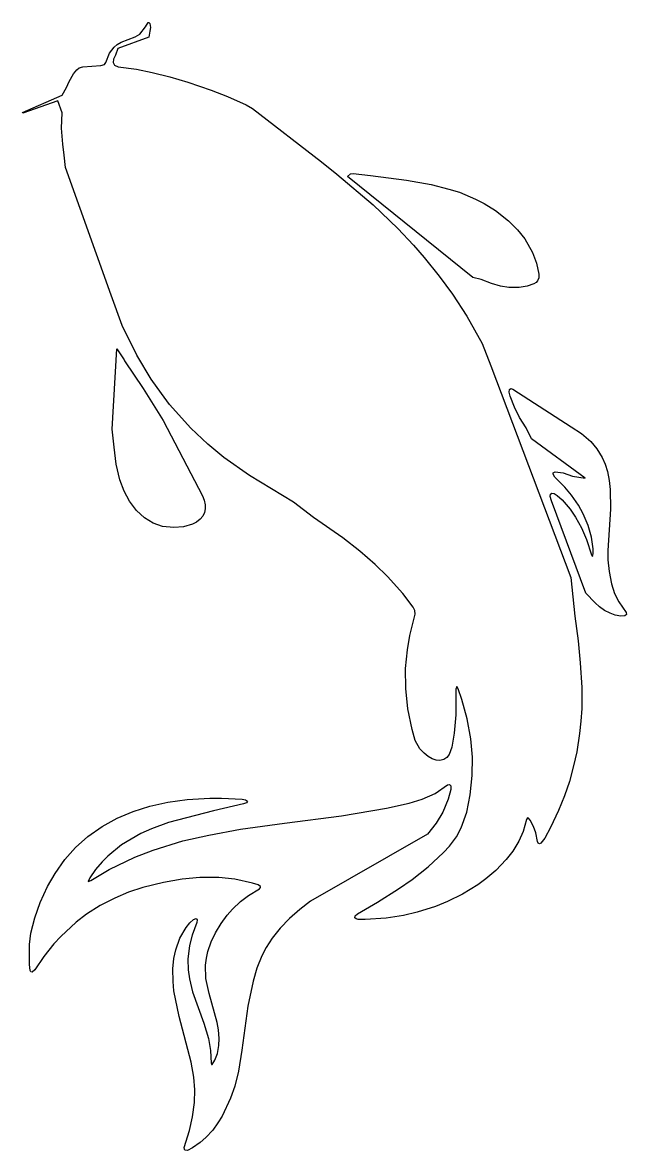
# Model space of a CAD drawing. Header units: inches. Extents: x 3.6 to 40, y 3 to 71.
import ezdxf

# ---------------------------------------------------------------- set-up
doc = ezdxf.new("R2010")
doc.units = ezdxf.units.IN
doc.header["$MEASUREMENT"] = 0
doc.layers.add('CUT', color=1, linetype='Continuous')

msp = doc.modelspace()

# ---------------------------------------------------------------- linework, layer by layer
at = {"layer": 'CUT'}
for points in [[(26.833, 29.621), (26.705, 30.847), (26.69, 32.057), (26.808, 33.172), (26.963, 34.048), (27.281, 35.339), (27.254, 35.556), (27.15, 35.759), (26.531, 36.568), (25.602, 37.606), (24.873, 38.326), (23.951, 39.14), (22.91, 39.938), (21.16, 41.154), (19.956, 42.077), (17.305, 43.698), (15.76, 44.779), (14.781, 45.589), (13.769, 46.547), (12.485, 47.98), (11.988, 48.631), (11.382, 49.507), (10.514, 50.943), (9.628, 52.733), (8.957, 54.57), (6.223, 62.262), (6.137, 62.995), (6.044, 63.67), (5.982, 64.635), (6.022, 65.556), (5.742, 66.273), (3.646, 65.531), (3.628, 65.577), (6.009, 66.617), (6.272, 67.075), (6.425, 67.451), (6.689, 67.911), (6.89, 68.155), (7.046, 68.262), (7.262, 68.332), (8.333, 68.41), (8.556, 68.477), (8.651, 68.595), (8.87, 69.164), (9.135, 69.518), (9.321, 69.671), (9.565, 69.815), (10.4, 70.145), (10.681, 70.302), (11.028, 70.746), (11.185, 71), (11.233, 70.999), (11.289, 70.934), (11.327, 70.706), (11.283, 70.484), (11.228, 70.121), (9.371, 69.443), (9.222, 69.039), (9.105, 68.795), (9.087, 68.584), (9.174, 68.424), (9.394, 68.336), (10.497, 68.18), (11.432, 67.995), (12.494, 67.727), (13.587, 67.408), (14.981, 66.931), (15.969, 66.54), (17.088, 66.031), (17.484, 65.819), (21.627, 62.607), (22.551, 61.863), (24.742, 60.009), (26.222, 58.592), (27.179, 57.579), (27.823, 56.837), (28.722, 55.72), (29.526, 54.634), (30.396, 53.296), (31.309, 51.658), (31.839, 50.296), (36.654, 37.54), (36.885, 35.221), (37.093, 33.722), (37.223, 32.402), (37.308, 30.912), (37.305, 29.646), (37.257, 28.888), (37.18, 28.133), (37.006, 27.04), (36.814, 26.179), (36.562, 25.24), (36.277, 24.387), (35.91, 23.486), (35.433, 22.463), (35.079, 21.819), (34.85, 21.534), (34.759, 21.495), (34.684, 21.528), (34.636, 21.624), (34.534, 22.143), (34.411, 22.525), (34.208, 22.908), (34.11, 23.025), (34.046, 23.051), (33.98, 22.949), (33.777, 22.239), (33.512, 21.641), (33.151, 21.048), (32.756, 20.531), (32.134, 19.88), (31.538, 19.38), (31.042, 19.018), (30.133, 18.46), (29.214, 18.007), (28.491, 17.716), (27.401, 17.367), (26.565, 17.171), (25.52, 17.008), (24.272, 16.923), (23.842, 16.929), (23.72, 16.963), (23.651, 17.027), (23.667, 17.135), (23.811, 17.268), (25, 17.972), (26.28, 18.781), (27.089, 19.341), (28.059, 20.098), (28.985, 20.967), (29.349, 21.354), (29.767, 21.908), (30.048, 22.446), (30.381, 23.4), (30.594, 24.448), (30.713, 25.607), (30.719, 26.706), (30.621, 27.81), (30.408, 29.018), (30.087, 30.193), (29.866, 30.828), (29.776, 30.98), (29.731, 30.803), (29.719, 29.268), (29.633, 28.151), (29.492, 27.322), (29.329, 26.871), (29.187, 26.687), (28.995, 26.566), (28.769, 26.518), (28.533, 26.535), (28.305, 26.606), (28.06, 26.744), (27.809, 26.951), (27.562, 27.221), (27.283, 27.711), (27.087, 28.369)], [(33.536, 55.031), (32.927, 55.035), (32.411, 55.11), (31.864, 55.26), (31.26, 55.506), (30.74, 55.621), (23.196, 61.711), (23.381, 61.881), (23.547, 61.891), (24.585, 61.777), (26.753, 61.497), (28.247, 61.232), (29.311, 60.962), (29.937, 60.77), (30.917, 60.358), (31.427, 60.098), (32.121, 59.66), (32.891, 59.046), (33.442, 58.497), (33.875, 57.952), (34.341, 57.135), (34.587, 56.494), (34.728, 55.831), (34.716, 55.601), (34.653, 55.432), (34.558, 55.324), (34.432, 55.242), (34.013, 55.102)], [(10.885, 48.943), (12.105, 47.003), (14.475, 42.466), (14.574, 42.2), (14.631, 41.925), (14.631, 41.689), (14.579, 41.461), (14.476, 41.249), (14.327, 41.062), (14.11, 40.883), (13.86, 40.749), (13.314, 40.588), (12.748, 40.551), (12.064, 40.627), (11.486, 40.822), (10.965, 41.143), (10.485, 41.585), (10.064, 42.137), (9.738, 42.75), (9.485, 43.44), (9.275, 44.377), (9.147, 45.399), (9.017, 46.489), (9.304, 51.32), (9.739, 50.657), (9.77, 50.612)], [(38.857, 43.941), (38.967, 43.391), (39.028, 42.839), (39.032, 41.66), (38.874, 39.177), (38.888, 38.611), (38.956, 37.903), (39.096, 37.166), (39.29, 36.587), (39.55, 36.079), (39.99, 35.439), (40, 35.314), (39.909, 35.239), (39.671, 35.218), (39.32, 35.278), (39.013, 35.385), (38.688, 35.555), (38.388, 35.767), (38.118, 36.015), (37.565, 36.602), (35.493, 42.174), (35.407, 42.423), (35.419, 42.568), (35.506, 42.635), (35.647, 42.609), (35.836, 42.491), (36.139, 42.22), (36.617, 41.663), (36.938, 41.189), (37.286, 40.542), (37.587, 39.832), (37.889, 38.905), (37.958, 38.817), (37.997, 38.962), (37.998, 39.264), (37.897, 39.972), (37.692, 40.671), (37.392, 41.373), (37.104, 41.905), (36.686, 42.511), (36.293, 42.982), (35.692, 43.585), (35.578, 43.777), (35.592, 43.861), (35.699, 43.911), (36.18, 43.845), (36.757, 43.649), (37.513, 43.539), (34.287, 45.899), (33.959, 46.576), (33.561, 47.195), (33.25, 47.816), (33.007, 48.466), (32.944, 48.726), (32.955, 48.875), (33.037, 48.946), (33.153, 48.889), (36.68, 46.624), (37.298, 46.222), (37.85, 45.734), (38.22, 45.299), (38.544, 44.779), (38.726, 44.369)], [(29.423, 24.984), (29.419, 24.759), (29.261, 24.177), (28.944, 23.387), (28.542, 22.725), (28.011, 22.074), (20.974, 18.035), (20.331, 17.518), (19.707, 16.986), (19.137, 16.404), (18.653, 15.797), (18.301, 15.245), (18.044, 14.735), (17.745, 13.982), (17.508, 13.211), (17.198, 11.698), (16.842, 9.049), (16.629, 7.783), (16.403, 6.874), (16.158, 6.145), (15.657, 5.071), (15.398, 4.655), (15.079, 4.23), (14.663, 3.778), (14.332, 3.474), (13.862, 3.148), (13.559, 3), (13.411, 3.013), (13.375, 3.067), (13.371, 3.179), (13.685, 4.203), (13.872, 5.028), (13.992, 5.891), (14.003, 6.657), (13.942, 7.418), (13.787, 8.327), (13.061, 11.078), (12.746, 12.618), (12.69, 13.178), (12.679, 13.948), (12.743, 14.581), (12.853, 15.088), (13.109, 15.807), (13.472, 16.445), (13.704, 16.727), (13.93, 16.93), (14.082, 16.978), (14.15, 16.911), (14.133, 16.733), (13.836, 15.988), (13.674, 15.359), (13.574, 14.535), (13.595, 13.895), (13.676, 13.337), (13.869, 12.557), (14.552, 10.679), (14.831, 9.739), (14.955, 9.027), (14.98, 8.267), (15.003, 8.188), (15.049, 8.184), (15.218, 8.44), (15.367, 8.853), (15.453, 9.32), (15.468, 9.759), (15.426, 10.273), (15.35, 10.707), (14.861, 12.461), (14.673, 13.367), (14.651, 14.17), (14.704, 14.602), (14.792, 14.993), (14.985, 15.571), (15.245, 16.126), (15.582, 16.687), (15.949, 17.179), (16.274, 17.546), (16.747, 18), (17.235, 18.372), (17.905, 18.773), (17.968, 18.844), (17.956, 18.912), (17.813, 19.007), (17.481, 19.124), (16.41, 19.358), (15.447, 19.455), (14.302, 19.455), (13.234, 19.354), (12.126, 19.163), (10.87, 18.844), (10.014, 18.564), (9.186, 18.218), (8.31, 17.771), (7.479, 17.244), (6.859, 16.772), (5.93, 15.906), (5.503, 15.465), (4.903, 14.688), (4.363, 13.884), (4.208, 13.749), (4.13, 13.761), (4.078, 13.844), (4.035, 14.209), (4.052, 15.419), (4.124, 16.091), (4.369, 17.033), (4.689, 17.957), (5.128, 18.919), (5.582, 19.695), (6.168, 20.534), (6.819, 21.269), (7.551, 21.925), (8.425, 22.535), (9.317, 23.031), (10.295, 23.44), (11.298, 23.757), (12.387, 23.998), (13.545, 24.152), (14.909, 24.237), (15.604, 24.233), (16.85, 24.17), (17.06, 24.137), (17.172, 24.059), (17.121, 23.964), (16.939, 23.892), (15.121, 23.484), (12.427, 22.772), (11.387, 22.399), (10.753, 22.113), (9.594, 21.417), (8.763, 20.75), (8.415, 20.404), (8.018, 19.936), (7.675, 19.438), (7.583, 19.222), (7.738, 19.277), (8.847, 19.942), (10.396, 20.685), (11.498, 21.107), (13.288, 21.66), (14.839, 22.016), (16.758, 22.366), (19.395, 22.737), (22.834, 23.171), (25.553, 23.63), (26.905, 23.935), (27.688, 24.173), (28.474, 24.522), (29.221, 25.037), (29.349, 25.06)]]:
    msp.add_lwpolyline(points, close=True, dxfattribs=at)

doc.saveas('drawing.dxf')
